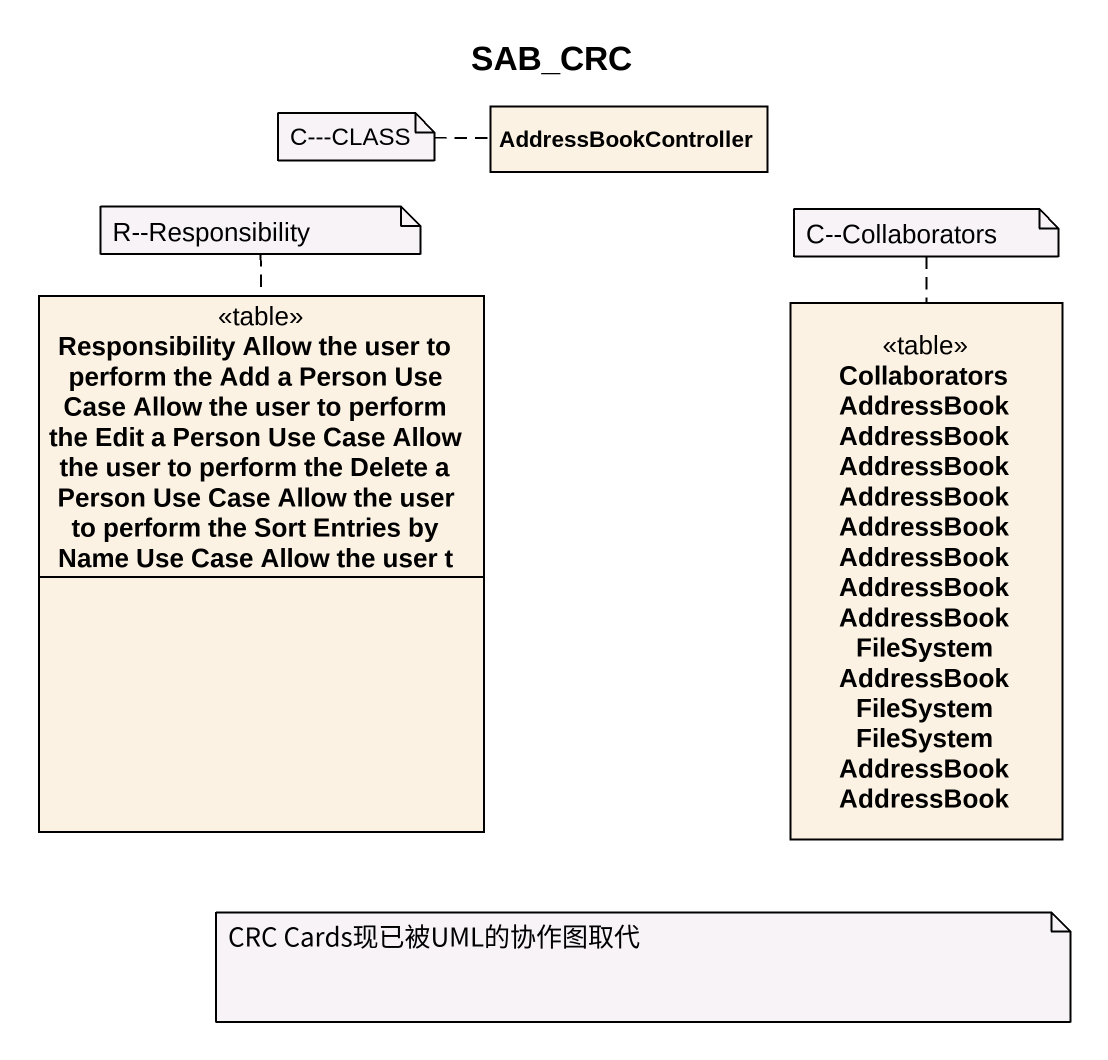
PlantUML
@startuml
title SAB_CRC
hide circle
hide empty members
class AddressBookController
class "Responsibility Allow the user to perform the Add a Person Use Case Allow the user to perform the Edit a Person Use Case Allow the user to perform the Delete a Person Use Case Allow the user to perform the Sort Entries by Name Use Case Allow the user t" as Responsibility_Allow_the <<table>>
class "Collaborators AddressBook AddressBook AddressBook AddressBook AddressBook AddressBook AddressBook AddressBook FileSystem AddressBook FileSystem FileSystem AddressBook AddressBook" as Collaborators_AddressBook <<table>>
note top of Responsibility_Allow_the : R--Responsibility
note left of AddressBookController : C---CLASS
note top of Collaborators_AddressBook : C--Collaborators
note as N4
  CRC Cards现已被UML的协作图取代
end note
@enduml
